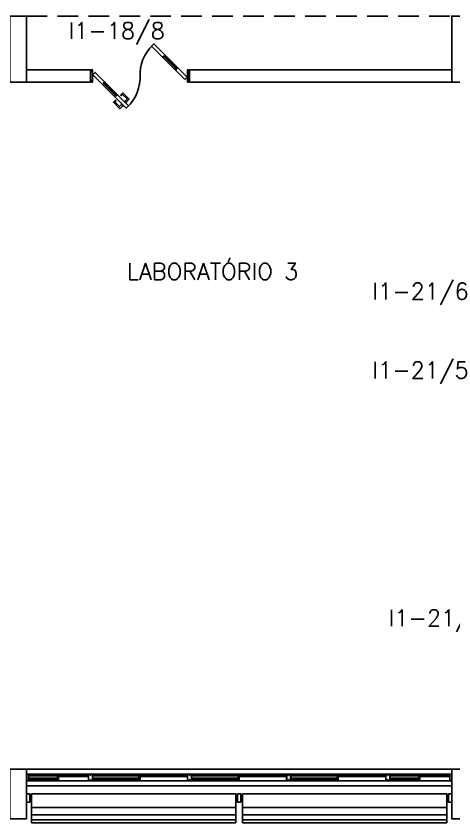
# Model space of a CAD drawing. Header units: millimetres. Extents: x 1887 to 2405, y 1100 to 1335.
# Drawn here: x 2034.28 to 2039.58, y 1254.95 to 1264.72 of the extents above; entities that cross this region are included whole.
import ezdxf

# ---------------------------------------------------------------- set-up
doc = ezdxf.new("R2010")
doc.units = ezdxf.units.MM
doc.linetypes.add('HIDDEN', pattern=[0.375, 0.25, -0.125])
for name, color, linetype in [('AR-ALV', 2, 'Continuous'), ('AR-BRISES', 1, 'Continuous'), ('AR-ESQ', 1, 'Continuous'), ('AR-ESTC', 3, 'Continuous'), ('AR-PEITORIL', 1, 'Continuous'), ('AR-PORTA', 1, 'Continuous'), ('AR-PROJ', 1, 'HIDDEN'), ('BR-LINHAS', 1, 'Continuous'), ('BR-MONTANTE', 242, 'Continuous'), ('BR-PAINEL', 1, 'Continuous'), ('BR-SUPORTE', 1, 'Continuous'), ('DT-ESQ-BAGUETE-C', 2, 'Continuous'), ('DT-ESQ-BAGUETE-V', 1, 'Continuous'), ('DT-ESQ-CHAPA DOBRADA-V', 1, 'Continuous'), ('DT-ESQ-PERFIL CADEIRA-C', 2, 'Continuous'), ('DT-ESQ-PERFIL CADEIRA-V', 1, 'Continuous'), ('DT-ESQ-PERFIL U SIMPLES-C', 2, 'Continuous'), ('DT-ESQ-PERFIL U-C', 2, 'Continuous'), ('DT-ESQ-PERFIL U-V', 1, 'Continuous'), ('DT-ESQ-VIDRO-C', 2, 'Continuous'), ('ENDEREÇO', 2, 'Continuous'), ('maçaneta', 1, 'Continuous'), ('mov', 1, 'Continuous'), ('PM-PERFIL U-C', 2, 'Continuous'), ('PM-VIDRO', 1, 'Continuous'), ('pm1', 2, 'Continuous'), ('pm2', 2, 'Continuous'), ('TEXTO', 2, 'Continuous')]:
    doc.layers.add(name, color=color, linetype=linetype)
doc.styles.add('UNB-100', font='simplex.shx', dxfattribs={"height": 0.2})
doc.styles.add('UNB1-100', font='simplex.shx', dxfattribs={"height": 0.2})

# ---------------------------------------------------------------- blocks, each defined once
blk = doc.blocks.new('EF40-P')
at = {"layer": 'DT-ESQ-BAGUETE-C', "color": 2, "ltscale": 0.1}
for points in [[(0.4225, -0.08), (0.409, -0.08), (0.409, -0.0785), (0.422, -0.0785, 0.414214), (0.4225, -0.078), (0.4225, -0.067, 0.414214), (0.422, -0.0665), (0.409, -0.0665), (0.409, -0.065), (0.4225, -0.065, -0.414214), (0.424, -0.0665), (0.424, -0.0785, -0.414214)], [(0.7015, -0.08), (0.715, -0.08), (0.715, -0.0785), (0.702, -0.0785, -0.414214), (0.7015, -0.078), (0.7015, -0.067, -0.414214), (0.702, -0.0665), (0.715, -0.0665), (0.715, -0.065), (0.7015, -0.065, 0.414214), (0.7, -0.0665), (0.7, -0.0785, 0.414214)], [(1.41, -0.08), (1.3965, -0.08), (1.3965, -0.0785), (1.4095, -0.0785, 0.414214), (1.41, -0.078), (1.41, -0.067, 0.414214), (1.4095, -0.0665), (1.3965, -0.0665), (1.3965, -0.065), (1.41, -0.065, -0.414214), (1.4115, -0.0665), (1.4115, -0.0785, -0.414214)], [(1.9015, -0.08), (1.915, -0.08), (1.915, -0.0785), (1.902, -0.0785, -0.414214), (1.9015, -0.078), (1.9015, -0.067, -0.414214), (1.902, -0.0665), (1.915, -0.0665), (1.915, -0.065), (1.9015, -0.065, 0.414214), (1.9, -0.0665), (1.9, -0.0785, 0.414214)], [(2.61, -0.08), (2.5965, -0.08), (2.5965, -0.0785), (2.6095, -0.0785, 0.414214), (2.61, -0.078), (2.61, -0.067, 0.414214), (2.6095, -0.0665), (2.5965, -0.0665), (2.5965, -0.065), (2.61, -0.065, -0.414214), (2.6115, -0.0665), (2.6115, -0.0785, -0.414214)], [(3.1015, -0.08), (3.115, -0.08), (3.115, -0.0785), (3.102, -0.0785, -0.414214), (3.1015, -0.078), (3.1015, -0.067, -0.414214), (3.102, -0.0665), (3.115, -0.0665), (3.115, -0.065), (3.1015, -0.065, 0.414214), (3.1, -0.0665), (3.1, -0.0785, 0.414214)], [(3.81, -0.08), (3.7965, -0.08), (3.7965, -0.0785), (3.8095, -0.0785, 0.414214), (3.81, -0.078), (3.81, -0.067, 0.414214), (3.8095, -0.0665), (3.7965, -0.0665), (3.7965, -0.065), (3.81, -0.065, -0.414214), (3.8115, -0.0665), (3.8115, -0.0785, -0.414214)], [(4.3015, -0.08), (4.315, -0.08), (4.315, -0.0785), (4.302, -0.0785, -0.414214), (4.3015, -0.078), (4.3015, -0.067, -0.414214), (4.302, -0.0665), (4.315, -0.0665), (4.315, -0.065), (4.3015, -0.065, 0.414214), (4.3, -0.0665), (4.3, -0.0785, 0.414214)], [(4.7975, -0.08), (4.784, -0.08), (4.784, -0.0785), (4.797, -0.0785, 0.414214), (4.7975, -0.078), (4.7975, -0.067, 0.414214), (4.797, -0.0665), (4.784, -0.0665), (4.784, -0.065), (4.7975, -0.065, -0.414214), (4.799, -0.0665), (4.799, -0.0785, -0.414214)], [(5.0765, -0.08), (5.09, -0.08), (5.09, -0.0785), (5.077, -0.0785, -0.414214), (5.0765, -0.078), (5.0765, -0.067, -0.414214), (5.077, -0.0665), (5.09, -0.0665), (5.09, -0.065), (5.0765, -0.065, 0.414214), (5.075, -0.0665), (5.075, -0.0785, 0.414214)], [(0.0735, -0.125), (0.06, -0.125), (0.06, -0.1235), (0.073, -0.1235, 0.414214), (0.0735, -0.123), (0.0735, -0.112, 0.414214), (0.073, -0.1115), (0.06, -0.1115), (0.06, -0.11), (0.0735, -0.11, -0.414214), (0.075, -0.1115), (0.075, -0.1235, -0.414214)], [(0.339, -0.125), (0.3525, -0.125), (0.3525, -0.1235), (0.3395, -0.1235, -0.414214), (0.339, -0.123), (0.339, -0.112, -0.414214), (0.3395, -0.1115), (0.3525, -0.1115), (0.3525, -0.11), (0.339, -0.11, 0.414214), (0.3375, -0.1115), (0.3375, -0.1235, 0.414214)], [(0.8485, -0.125), (0.835, -0.125), (0.835, -0.1235), (0.848, -0.1235, 0.414214), (0.8485, -0.123), (0.8485, -0.112, 0.414214), (0.848, -0.1115), (0.835, -0.1115), (0.835, -0.11), (0.8485, -0.11, -0.414214), (0.85, -0.1115), (0.85, -0.1235, -0.414214)], [(1.3265, -0.125), (1.34, -0.125), (1.34, -0.1235), (1.327, -0.1235, -0.414214), (1.3265, -0.123), (1.3265, -0.112, -0.414214), (1.327, -0.1115), (1.34, -0.1115), (1.34, -0.11), (1.3265, -0.11, 0.414214), (1.325, -0.1115), (1.325, -0.1235, 0.414214)], [(2.0485, -0.125), (2.035, -0.125), (2.035, -0.1235), (2.048, -0.1235, 0.414214), (2.0485, -0.123), (2.0485, -0.112, 0.414214), (2.048, -0.1115), (2.035, -0.1115), (2.035, -0.11), (2.0485, -0.11, -0.414214), (2.05, -0.1115), (2.05, -0.1235, -0.414214)], [(2.5265, -0.125), (2.54, -0.125), (2.54, -0.1235), (2.527, -0.1235, -0.414214), (2.5265, -0.123), (2.5265, -0.112, -0.414214), (2.527, -0.1115), (2.54, -0.1115), (2.54, -0.11), (2.5265, -0.11, 0.414214), (2.525, -0.1115), (2.525, -0.1235, 0.414214)], [(3.2485, -0.125), (3.235, -0.125), (3.235, -0.1235), (3.248, -0.1235, 0.414214), (3.2485, -0.123), (3.2485, -0.112, 0.414214), (3.248, -0.1115), (3.235, -0.1115), (3.235, -0.11), (3.2485, -0.11, -0.414214), (3.25, -0.1115), (3.25, -0.1235, -0.414214)], [(3.7265, -0.125), (3.74, -0.125), (3.74, -0.1235), (3.727, -0.1235, -0.414214), (3.7265, -0.123), (3.7265, -0.112, -0.414214), (3.727, -0.1115), (3.74, -0.1115), (3.74, -0.11), (3.7265, -0.11, 0.414214), (3.725, -0.1115), (3.725, -0.1235, 0.414214)], [(4.4485, -0.125), (4.435, -0.125), (4.435, -0.1235), (4.448, -0.1235, 0.414214), (4.4485, -0.123), (4.4485, -0.112, 0.414214), (4.448, -0.1115), (4.435, -0.1115), (4.435, -0.11), (4.4485, -0.11, -0.414214), (4.45, -0.1115), (4.45, -0.1235, -0.414214)], [(4.714, -0.125), (4.7275, -0.125), (4.7275, -0.1235), (4.7145, -0.1235, -0.414214), (4.714, -0.123), (4.714, -0.112, -0.414214), (4.7145, -0.1115), (4.7275, -0.1115), (4.7275, -0.11), (4.714, -0.11, 0.414214), (4.7125, -0.1115), (4.7125, -0.1235, 0.414214)]]:
    blk.add_lwpolyline(points, format="xyb", close=True, dxfattribs=at)
at = {"layer": 'DT-ESQ-BAGUETE-V', "ltscale": 0.1}
for p, q in [((0.4225, -0.065), (0.7015, -0.065)), ((1.41, -0.065), (1.9015, -0.065)), ((2.61, -0.065), (3.1015, -0.065)), ((3.81, -0.065), (4.3015, -0.065)), ((4.7975, -0.065), (5.0765, -0.065))]:
    blk.add_line(p, q, dxfattribs=at)
at = {"layer": 'DT-ESQ-BAGUETE-V', "color": 1, "ltscale": 0.1}
for p, q in [((0.0735, -0.11), (0.339, -0.11)), ((0.8485, -0.11), (1.3265, -0.11)), ((2.0485, -0.11), (2.5265, -0.11)), ((3.2485, -0.11), (3.7265, -0.11)), ((4.4485, -0.11), (4.714, -0.11))]:
    blk.add_line(p, q, dxfattribs=at)
at = {"layer": 'DT-ESQ-CHAPA DOBRADA-V', "ltscale": 0.1}
for p, q in [((0.025, -0.077), (0.374, -0.077)), ((0.025, -0.08), (0.374, -0.08)), ((0.8, -0.077), (1.3615, -0.077)), ((0.8, -0.08), (1.3615, -0.08)), ((4.4, -0.077), (4.749, -0.077)), ((4.4, -0.08), (4.749, -0.08))]:
    blk.add_line(p, q, dxfattribs=at)
at = {"layer": 'DT-ESQ-CHAPA DOBRADA-V', "color": 1, "ltscale": 0.1}
for p, q in [((2, -0.077), (2.5615, -0.077)), ((2, -0.08), (2.5615, -0.08)), ((3.2, -0.077), (3.7615, -0.077)), ((3.2, -0.08), (3.7615, -0.08))]:
    blk.add_line(p, q, dxfattribs=at)
at = {"layer": 'DT-ESQ-PERFIL CADEIRA-C', "color": 2, "ltscale": 0.1}
for p, q in [((0.376, -0.0885), (0.4225, -0.0885)), ((0.75, -0.0885), (0.7015, -0.0885)), ((1.3635, -0.0885), (1.41, -0.0885)), ((1.95, -0.0885), (1.9015, -0.0885)), ((2.5635, -0.0885), (2.61, -0.0885)), ((3.15, -0.0885), (3.1015, -0.0885)), ((3.7635, -0.0885), (3.81, -0.0885)), ((4.35, -0.0885), (4.3015, -0.0885)), ((4.751, -0.0885), (4.7975, -0.0885)), ((5.125, -0.0885), (5.0765, -0.0885)), ((0.025, -0.1335), (0.0735, -0.1335)), ((0.3855, -0.1335), (0.339, -0.1335)), ((0.8, -0.1335), (0.8485, -0.1335)), ((1.373, -0.1335), (1.3265, -0.1335)), ((2, -0.1335), (2.0485, -0.1335)), ((2.573, -0.1335), (2.5265, -0.1335)), ((3.2, -0.1335), (3.2485, -0.1335)), ((3.773, -0.1335), (3.7265, -0.1335)), ((4.7605, -0.1335), (4.714, -0.1335))]:
    blk.add_line(p, q, dxfattribs=at)
at = {"layer": 'DT-ESQ-PERFIL CADEIRA-C', "ltscale": 0.1}
blk.add_line((4.4, -0.1335), (4.4485, -0.1335), dxfattribs=at)
at = {"layer": 'DT-ESQ-PERFIL CADEIRA-C', "color": 2, "ltscale": 0.1}
for points in [[(0.4225, -0.087, -1), (0.4225, -0.09), (0.376, -0.09, -0.414214), (0.374, -0.088), (0.374, -0.067, -0.414214), (0.376, -0.065), (0.4075, -0.065, -0.414214), (0.409, -0.0665), (0.409, -0.087)], [(0.409, -0.0885, -0.198913), (0.4079, -0.0881, -0.198913), (0.4075, -0.087), (0.4075, -0.067, 0.414214), (0.407, -0.0665), (0.376, -0.0665, 0.414214), (0.3755, -0.067), (0.3755, -0.088, 0.414214), (0.376, -0.0885)], [(0.7015, -0.09), (0.75, -0.09), (0.75, -0.0885), (0.715, -0.0885, 0.198912), (0.7161, -0.0881, 0.198913), (0.7165, -0.087), (0.7165, -0.067, -0.414214), (0.717, -0.0665), (0.75, -0.0665), (0.75, -0.065), (0.7165, -0.065, 0.414214), (0.715, -0.0665), (0.715, -0.0785), (0.715, -0.08), (0.715, -0.087), (0.7015, -0.087, 1)], [(1.41, -0.087, -1), (1.41, -0.09), (1.3635, -0.09, -0.414214), (1.3615, -0.088), (1.3615, -0.067, -0.414214), (1.3635, -0.065), (1.395, -0.065, -0.414214), (1.3965, -0.0665), (1.3965, -0.087)], [(1.3965, -0.0885, -0.198913), (1.3954, -0.0881, -0.198913), (1.395, -0.087), (1.395, -0.067, 0.414214), (1.3945, -0.0665), (1.3635, -0.0665, 0.414214), (1.363, -0.067), (1.363, -0.088, 0.414214), (1.3635, -0.0885)], [(1.9015, -0.09), (1.95, -0.09), (1.95, -0.0885), (1.915, -0.0885, 0.198912), (1.9161, -0.0881, 0.198913), (1.9165, -0.087), (1.9165, -0.067, -0.414214), (1.917, -0.0665), (1.95, -0.0665), (1.95, -0.065), (1.9165, -0.065, 0.414214), (1.915, -0.0665), (1.915, -0.0785), (1.915, -0.08), (1.915, -0.087), (1.9015, -0.087, 1)], [(2.61, -0.087, -1), (2.61, -0.09), (2.5635, -0.09, -0.414214), (2.5615, -0.088), (2.5615, -0.067, -0.414214), (2.5635, -0.065), (2.595, -0.065, -0.414214), (2.5965, -0.0665), (2.5965, -0.087)], [(2.5965, -0.0885, -0.198913), (2.5954, -0.0881, -0.198913), (2.595, -0.087), (2.595, -0.067, 0.414214), (2.5945, -0.0665), (2.5635, -0.0665, 0.414214), (2.563, -0.067), (2.563, -0.088, 0.414214), (2.5635, -0.0885)], [(3.1015, -0.09), (3.15, -0.09), (3.15, -0.0885), (3.115, -0.0885, 0.198912), (3.1161, -0.0881, 0.198913), (3.1165, -0.087), (3.1165, -0.067, -0.414214), (3.117, -0.0665), (3.15, -0.0665), (3.15, -0.065), (3.1165, -0.065, 0.414214), (3.115, -0.0665), (3.115, -0.0785), (3.115, -0.08), (3.115, -0.087), (3.1015, -0.087, 1)], [(3.81, -0.087, -1), (3.81, -0.09), (3.7635, -0.09, -0.414214), (3.7615, -0.088), (3.7615, -0.067, -0.414214), (3.7635, -0.065), (3.795, -0.065, -0.414214), (3.7965, -0.0665), (3.7965, -0.087)], [(3.7965, -0.0885, -0.198913), (3.7954, -0.0881, -0.198913), (3.795, -0.087), (3.795, -0.067, 0.414214), (3.7945, -0.0665), (3.7635, -0.0665, 0.414214), (3.763, -0.067), (3.763, -0.088, 0.414214), (3.7635, -0.0885)], [(4.3015, -0.09), (4.35, -0.09), (4.35, -0.0885), (4.315, -0.0885, 0.198912), (4.3161, -0.0881, 0.198913), (4.3165, -0.087), (4.3165, -0.067, -0.414214), (4.317, -0.0665), (4.35, -0.0665), (4.35, -0.065), (4.3165, -0.065, 0.414214), (4.315, -0.0665), (4.315, -0.0785), (4.315, -0.08), (4.315, -0.087), (4.3015, -0.087, 1)], [(4.7975, -0.087, -1), (4.7975, -0.09), (4.751, -0.09, -0.414214), (4.749, -0.088), (4.749, -0.067, -0.414214), (4.751, -0.065), (4.7825, -0.065, -0.414214), (4.784, -0.0665), (4.784, -0.087)], [(4.784, -0.0885, -0.198913), (4.7829, -0.0881, -0.198913), (4.7825, -0.087), (4.7825, -0.067, 0.414214), (4.782, -0.0665), (4.751, -0.0665, 0.414214), (4.7505, -0.067), (4.7505, -0.088, 0.414214), (4.751, -0.0885)], [(5.0765, -0.09), (5.125, -0.09), (5.125, -0.0885), (5.09, -0.0885, 0.198912), (5.0911, -0.0881, 0.198913), (5.0915, -0.087), (5.0915, -0.067, -0.414214), (5.092, -0.0665), (5.125, -0.0665), (5.125, -0.065), (5.0915, -0.065, 0.414214), (5.09, -0.0665), (5.09, -0.0785), (5.09, -0.08), (5.09, -0.087), (5.0765, -0.087, 1)], [(0.0735, -0.135), (0.025, -0.135), (0.025, -0.1335), (0.06, -0.1335, -0.198912), (0.0589, -0.1331, -0.198913), (0.0585, -0.132), (0.0585, -0.112, 0.414214), (0.058, -0.1115), (0.025, -0.1115), (0.025, -0.11), (0.0585, -0.11, -0.414214), (0.06, -0.1115), (0.06, -0.1235), (0.06, -0.125), (0.06, -0.132), (0.0735, -0.132, -1)], [(0.339, -0.132, 1), (0.339, -0.135), (0.3855, -0.135, 0.414214), (0.3875, -0.133), (0.3875, -0.112, 0.414214), (0.3855, -0.11), (0.354, -0.11, 0.414214), (0.3525, -0.1115), (0.3525, -0.132)], [(0.3525, -0.1335, 0.198913), (0.3536, -0.1331, 0.198913), (0.354, -0.132), (0.354, -0.112, -0.414214), (0.3545, -0.1115), (0.3855, -0.1115, -0.414214), (0.386, -0.112), (0.386, -0.133, -0.414214), (0.3855, -0.1335)], [(0.8485, -0.135), (0.8, -0.135), (0.8, -0.1335), (0.835, -0.1335, -0.198912), (0.8339, -0.1331, -0.198913), (0.8335, -0.132), (0.8335, -0.112, 0.414214), (0.833, -0.1115), (0.8, -0.1115), (0.8, -0.11), (0.8335, -0.11, -0.414214), (0.835, -0.1115), (0.835, -0.1235), (0.835, -0.125), (0.835, -0.132), (0.8485, -0.132, -1)], [(1.3265, -0.132, 1), (1.3265, -0.135), (1.373, -0.135, 0.414214), (1.375, -0.133), (1.375, -0.112, 0.414214), (1.373, -0.11), (1.3415, -0.11, 0.414214), (1.34, -0.1115), (1.34, -0.132)], [(1.34, -0.1335, 0.198913), (1.3411, -0.1331, 0.198913), (1.3415, -0.132), (1.3415, -0.112, -0.414214), (1.342, -0.1115), (1.373, -0.1115, -0.414214), (1.3735, -0.112), (1.3735, -0.133, -0.414214), (1.373, -0.1335)], [(2.0485, -0.135), (2, -0.135), (2, -0.1335), (2.035, -0.1335, -0.198912), (2.0339, -0.1331, -0.198913), (2.0335, -0.132), (2.0335, -0.112, 0.414214), (2.033, -0.1115), (2, -0.1115), (2, -0.11), (2.0335, -0.11, -0.414214), (2.035, -0.1115), (2.035, -0.1235), (2.035, -0.125), (2.035, -0.132), (2.0485, -0.132, -1)], [(2.5265, -0.132, 1), (2.5265, -0.135), (2.573, -0.135, 0.414214), (2.575, -0.133), (2.575, -0.112, 0.414214), (2.573, -0.11), (2.5415, -0.11, 0.414214), (2.54, -0.1115), (2.54, -0.132)], [(2.54, -0.1335, 0.198913), (2.5411, -0.1331, 0.198913), (2.5415, -0.132), (2.5415, -0.112, -0.414214), (2.542, -0.1115), (2.573, -0.1115, -0.414214), (2.5735, -0.112), (2.5735, -0.133, -0.414214), (2.573, -0.1335)], [(3.2485, -0.135), (3.2, -0.135), (3.2, -0.1335), (3.235, -0.1335, -0.198912), (3.2339, -0.1331, -0.198913), (3.2335, -0.132), (3.2335, -0.112, 0.414214), (3.233, -0.1115), (3.2, -0.1115), (3.2, -0.11), (3.2335, -0.11, -0.414214), (3.235, -0.1115), (3.235, -0.1235), (3.235, -0.125), (3.235, -0.132), (3.2485, -0.132, -1)], [(3.7265, -0.132, 1), (3.7265, -0.135), (3.773, -0.135, 0.414214), (3.775, -0.133), (3.775, -0.112, 0.414214), (3.773, -0.11), (3.7415, -0.11, 0.414214), (3.74, -0.1115), (3.74, -0.132)], [(3.74, -0.1335, 0.198913), (3.7411, -0.1331, 0.198913), (3.7415, -0.132), (3.7415, -0.112, -0.414214), (3.742, -0.1115), (3.773, -0.1115, -0.414214), (3.7735, -0.112), (3.7735, -0.133, -0.414214), (3.773, -0.1335)], [(4.4485, -0.135), (4.4, -0.135), (4.4, -0.1335), (4.435, -0.1335, -0.198912), (4.4339, -0.1331, -0.198913), (4.4335, -0.132), (4.4335, -0.112, 0.414214), (4.433, -0.1115), (4.4, -0.1115), (4.4, -0.11), (4.4335, -0.11, -0.414214), (4.435, -0.1115), (4.435, -0.1235), (4.435, -0.125), (4.435, -0.132), (4.4485, -0.132, -1)], [(4.714, -0.132, 1), (4.714, -0.135), (4.7605, -0.135, 0.414214), (4.7625, -0.133), (4.7625, -0.112, 0.414214), (4.7605, -0.11), (4.729, -0.11, 0.414214), (4.7275, -0.1115), (4.7275, -0.132)], [(4.7275, -0.1335, 0.198913), (4.7286, -0.1331, 0.198913), (4.729, -0.132), (4.729, -0.112, -0.414214), (4.7295, -0.1115), (4.7605, -0.1115, -0.414214), (4.761, -0.112), (4.761, -0.133, -0.414214), (4.7605, -0.1335)]]:
    blk.add_lwpolyline(points, format="xyb", close=True, dxfattribs=at)
at = {"layer": 'DT-ESQ-PERFIL CADEIRA-V', "ltscale": 0.1}
for p, q in [((0.4075, -0.09), (0.7015, -0.09)), ((1.395, -0.09), (1.9015, -0.09))]:
    blk.add_line(p, q, dxfattribs=at)
at = {"layer": 'DT-ESQ-PERFIL CADEIRA-V', "color": 1, "ltscale": 0.1}
for p, q in [((2.595, -0.09), (3.1015, -0.09)), ((3.795, -0.09), (4.3015, -0.09)), ((4.7825, -0.09), (5.0765, -0.09)), ((0.0735, -0.135), (0.339, -0.135)), ((0.8485, -0.135), (1.3265, -0.135)), ((2.0485, -0.135), (2.5265, -0.135)), ((4.4485, -0.135), (4.714, -0.135))]:
    blk.add_line(p, q, dxfattribs=at)
at = {"layer": 'DT-ESQ-PERFIL CADEIRA-V', "color": 2, "ltscale": 0.1}
blk.add_line((3.2485, -0.135), (3.7265, -0.135), dxfattribs=at)
at = {"layer": 'DT-ESQ-PERFIL U SIMPLES-C', "color": 2, "ltscale": 0.1}
for points in [[(0.376, -0.102), (0.384, -0.102), (0.384, -0.1005), (0.376, -0.1005, -0.414214), (0.3755, -0.1), (0.3755, -0.092, -0.414214), (0.376, -0.0915), (0.384, -0.0915), (0.384, -0.09), (0.376, -0.09, 0.414214), (0.374, -0.092), (0.374, -0.1, 0.414214)], [(1.3635, -0.102), (1.3715, -0.102), (1.3715, -0.1005), (1.3635, -0.1005, -0.414214), (1.363, -0.1), (1.363, -0.092, -0.414214), (1.3635, -0.0915), (1.3715, -0.0915), (1.3715, -0.09), (1.3635, -0.09, 0.414214), (1.3615, -0.092), (1.3615, -0.1, 0.414214)], [(2.5635, -0.102), (2.5715, -0.102), (2.5715, -0.1005), (2.5635, -0.1005, -0.414214), (2.563, -0.1), (2.563, -0.092, -0.414214), (2.5635, -0.0915), (2.5715, -0.0915), (2.5715, -0.09), (2.5635, -0.09, 0.414214), (2.5615, -0.092), (2.5615, -0.1, 0.414214)], [(3.7635, -0.102), (3.7715, -0.102), (3.7715, -0.1005), (3.7635, -0.1005, -0.414214), (3.763, -0.1), (3.763, -0.092, -0.414214), (3.7635, -0.0915), (3.7715, -0.0915), (3.7715, -0.09), (3.7635, -0.09, 0.414214), (3.7615, -0.092), (3.7615, -0.1, 0.414214)], [(4.751, -0.102), (4.759, -0.102), (4.759, -0.1005), (4.751, -0.1005, -0.414214), (4.7505, -0.1), (4.7505, -0.092, -0.414214), (4.751, -0.0915), (4.759, -0.0915), (4.759, -0.09), (4.751, -0.09, 0.414214), (4.749, -0.092), (4.749, -0.1, 0.414214)], [(0.3855, -0.098), (0.3775, -0.098), (0.3775, -0.0995), (0.3855, -0.0995, -0.414214), (0.386, -0.1), (0.386, -0.108, -0.414214), (0.3855, -0.1085), (0.3775, -0.1085), (0.3775, -0.11), (0.3855, -0.11, 0.414214), (0.3875, -0.108), (0.3875, -0.1, 0.414214)], [(1.373, -0.098), (1.365, -0.098), (1.365, -0.0995), (1.373, -0.0995, -0.414214), (1.3735, -0.1), (1.3735, -0.108, -0.414214), (1.373, -0.1085), (1.365, -0.1085), (1.365, -0.11), (1.373, -0.11, 0.414214), (1.375, -0.108), (1.375, -0.1, 0.414214)], [(2.573, -0.098), (2.565, -0.098), (2.565, -0.0995), (2.573, -0.0995, -0.414214), (2.5735, -0.1), (2.5735, -0.108, -0.414214), (2.573, -0.1085), (2.565, -0.1085), (2.565, -0.11), (2.573, -0.11, 0.414214), (2.575, -0.108), (2.575, -0.1, 0.414214)], [(3.773, -0.098), (3.765, -0.098), (3.765, -0.0995), (3.773, -0.0995, -0.414214), (3.7735, -0.1), (3.7735, -0.108, -0.414214), (3.773, -0.1085), (3.765, -0.1085), (3.765, -0.11), (3.773, -0.11, 0.414214), (3.775, -0.108), (3.775, -0.1, 0.414214)], [(4.7605, -0.098), (4.7525, -0.098), (4.7525, -0.0995), (4.7605, -0.0995, -0.414214), (4.761, -0.1), (4.761, -0.108, -0.414214), (4.7605, -0.1085), (4.7525, -0.1085), (4.7525, -0.11), (4.7605, -0.11, 0.414214), (4.7625, -0.108), (4.7625, -0.1, 0.414214)]]:
    blk.add_lwpolyline(points, format="xyb", close=True, dxfattribs=at)
at = {"layer": 'DT-ESQ-PERFIL U-C', "color": 2, "ltscale": 0.1}
for points in [[(0, -0.0615, -0.414214), (0.0015, -0.06), (0.0235, -0.06, -0.414214), (0.025, -0.0615), (0.025, -0.1385, -0.414214), (0.0235, -0.14), (0.0015, -0.14, -0.414214), (0, -0.1385), (0, -0.125), (0.0015, -0.125), (0.0015, -0.138, 0.414214), (0.002, -0.1385), (0.023, -0.1385, 0.414214), (0.0235, -0.138), (0.0235, -0.062, 0.414214), (0.023, -0.0615), (0.002, -0.0615, 0.414214), (0.0015, -0.062), (0.0015, -0.075), (0, -0.075)], [(0.775, -0.0615, 0.414214), (0.7735, -0.06), (0.7515, -0.06, 0.414214), (0.75, -0.0615), (0.75, -0.1385, 0.414214), (0.7515, -0.14), (0.7735, -0.14, 0.414214), (0.775, -0.1385), (0.775, -0.125), (0.7735, -0.125), (0.7735, -0.138, -0.414214), (0.773, -0.1385), (0.752, -0.1385, -0.414214), (0.7515, -0.138), (0.7515, -0.062, -0.414214), (0.752, -0.0615), (0.773, -0.0615, -0.414214), (0.7735, -0.062), (0.7735, -0.075), (0.775, -0.075)], [(0.775, -0.0615, -0.414214), (0.7765, -0.06), (0.7985, -0.06, -0.414214), (0.8, -0.0615), (0.8, -0.1385, -0.414214), (0.7985, -0.14), (0.7765, -0.14, -0.414214), (0.775, -0.1385), (0.775, -0.125), (0.7765, -0.125), (0.7765, -0.138, 0.414214), (0.777, -0.1385), (0.798, -0.1385, 0.414214), (0.7985, -0.138), (0.7985, -0.062, 0.414214), (0.798, -0.0615), (0.777, -0.0615, 0.414214), (0.7765, -0.062), (0.7765, -0.075), (0.775, -0.075)], [(1.975, -0.0615, 0.414214), (1.9735, -0.06), (1.9515, -0.06, 0.414214), (1.95, -0.0615), (1.95, -0.1385, 0.414214), (1.9515, -0.14), (1.9735, -0.14, 0.414214), (1.975, -0.1385), (1.975, -0.125), (1.9735, -0.125), (1.9735, -0.138, -0.414214), (1.973, -0.1385), (1.952, -0.1385, -0.414214), (1.9515, -0.138), (1.9515, -0.062, -0.414214), (1.952, -0.0615), (1.973, -0.0615, -0.414214), (1.9735, -0.062), (1.9735, -0.075), (1.975, -0.075)], [(1.975, -0.0615, -0.414214), (1.9765, -0.06), (1.9985, -0.06, -0.414214), (2, -0.0615), (2, -0.1385, -0.414214), (1.9985, -0.14), (1.9765, -0.14, -0.414214), (1.975, -0.1385), (1.975, -0.125), (1.9765, -0.125), (1.9765, -0.138, 0.414214), (1.977, -0.1385), (1.998, -0.1385, 0.414214), (1.9985, -0.138), (1.9985, -0.062, 0.414214), (1.998, -0.0615), (1.977, -0.0615, 0.414214), (1.9765, -0.062), (1.9765, -0.075), (1.975, -0.075)], [(3.175, -0.0615, 0.414214), (3.1735, -0.06), (3.1515, -0.06, 0.414214), (3.15, -0.0615), (3.15, -0.1385, 0.414214), (3.1515, -0.14), (3.1735, -0.14, 0.414214), (3.175, -0.1385), (3.175, -0.125), (3.1735, -0.125), (3.1735, -0.138, -0.414214), (3.173, -0.1385), (3.152, -0.1385, -0.414214), (3.1515, -0.138), (3.1515, -0.062, -0.414214), (3.152, -0.0615), (3.173, -0.0615, -0.414214), (3.1735, -0.062), (3.1735, -0.075), (3.175, -0.075)], [(3.175, -0.0615, -0.414214), (3.1765, -0.06), (3.1985, -0.06, -0.414214), (3.2, -0.0615), (3.2, -0.1385, -0.414214), (3.1985, -0.14), (3.1765, -0.14, -0.414214), (3.175, -0.1385), (3.175, -0.125), (3.1765, -0.125), (3.1765, -0.138, 0.414214), (3.177, -0.1385), (3.198, -0.1385, 0.414214), (3.1985, -0.138), (3.1985, -0.062, 0.414214), (3.198, -0.0615), (3.177, -0.0615, 0.414214), (3.1765, -0.062), (3.1765, -0.075), (3.175, -0.075)], [(4.375, -0.0615, 0.414214), (4.3735, -0.06), (4.3515, -0.06, 0.414214), (4.35, -0.0615), (4.35, -0.1385, 0.414214), (4.3515, -0.14), (4.3735, -0.14, 0.414214), (4.375, -0.1385), (4.375, -0.125), (4.3735, -0.125), (4.3735, -0.138, -0.414214), (4.373, -0.1385), (4.352, -0.1385, -0.414214), (4.3515, -0.138), (4.3515, -0.062, -0.414214), (4.352, -0.0615), (4.373, -0.0615, -0.414214), (4.3735, -0.062), (4.3735, -0.075), (4.375, -0.075)], [(4.375, -0.0615, -0.414214), (4.3765, -0.06), (4.3985, -0.06, -0.414214), (4.4, -0.0615), (4.4, -0.1385, -0.414214), (4.3985, -0.14), (4.3765, -0.14, -0.414214), (4.375, -0.1385), (4.375, -0.125), (4.3765, -0.125), (4.3765, -0.138, 0.414214), (4.377, -0.1385), (4.398, -0.1385, 0.414214), (4.3985, -0.138), (4.3985, -0.062, 0.414214), (4.398, -0.0615), (4.377, -0.0615, 0.414214), (4.3765, -0.062), (4.3765, -0.075), (4.375, -0.075)], [(5.15, -0.0615, 0.414214), (5.1485, -0.06), (5.1265, -0.06, 0.414214), (5.125, -0.0615), (5.125, -0.1385, 0.414214), (5.1265, -0.14), (5.1485, -0.14, 0.414214), (5.15, -0.1385), (5.15, -0.125), (5.1485, -0.125), (5.1485, -0.138, -0.414214), (5.148, -0.1385), (5.127, -0.1385, -0.414214), (5.1265, -0.138), (5.1265, -0.062, -0.414214), (5.127, -0.0615), (5.148, -0.0615, -0.414214), (5.1485, -0.062), (5.1485, -0.075), (5.15, -0.075)]]:
    blk.add_lwpolyline(points, format="xyb", close=True, dxfattribs=at)
at = {"layer": 'DT-ESQ-PERFIL U-V', "color": 1, "ltscale": 0.1}
for p, q in [((0.0235, -0.06), (0.7515, -0.06)), ((0.7985, -0.06), (1.9515, -0.06)), ((1.9985, -0.06), (3.1515, -0.06)), ((4.3985, -0.06), (5.1265, -0.06)), ((0.0235, -0.14), (0.7515, -0.14)), ((0.7985, -0.14), (1.9515, -0.14)), ((1.9985, -0.14), (3.1515, -0.14)), ((4.3985, -0.14), (5.1265, -0.14))]:
    blk.add_line(p, q, dxfattribs=at)
at = {"layer": 'DT-ESQ-PERFIL U-V', "ltscale": 0.1}
for p, q in [((3.1985, -0.06), (4.3515, -0.06)), ((3.1985, -0.14), (4.3515, -0.14))]:
    blk.add_line(p, q, dxfattribs=at)
at = {"layer": 'DT-ESQ-VIDRO-C', "ltscale": 0.1}
for points in [[(0.7125, -0.085), (0.7125, -0.082), (0.4115, -0.082), (0.4115, -0.085)], [(1.9125, -0.085), (1.9125, -0.082), (1.399, -0.082), (1.399, -0.085)], [(3.1125, -0.085), (3.1125, -0.082), (2.599, -0.082), (2.599, -0.085)], [(4.3125, -0.085), (4.3125, -0.082), (3.799, -0.082), (3.799, -0.085)], [(5.0875, -0.085), (5.0875, -0.082), (4.7865, -0.082), (4.7865, -0.085)], [(0.063, -0.13), (0.063, -0.127), (0.3495, -0.127), (0.3495, -0.13)], [(0.838, -0.13), (0.838, -0.127), (1.337, -0.127), (1.337, -0.13)], [(2.038, -0.13), (2.038, -0.127), (2.537, -0.127), (2.537, -0.13)], [(3.238, -0.13), (3.238, -0.127), (3.737, -0.127), (3.737, -0.13)], [(4.438, -0.13), (4.438, -0.127), (4.7245, -0.127), (4.7245, -0.13)]]:
    blk.add_lwpolyline(points, close=True, dxfattribs=at)
blk = doc.blocks.new('BR-MODULO1')
at = {"layer": 'BR-LINHAS'}
for p, q in [((0.06, -0.2648), (2.535, -0.2648)), ((2.615, -0.2648), (5.09, -0.2648)), ((0.06, -0.3524), (2.535, -0.3524)), ((2.615, -0.3524), (5.09, -0.3524)), ((0.06, -0.4147), (2.535, -0.4147)), ((2.615, -0.4147), (5.09, -0.4147))]:
    blk.add_line(p, q, dxfattribs=at)
at = {"layer": 'BR-MONTANTE'}
for p, q in [((0, -0.1), (0, -0.2)), ((0, -0.1), (0.04, -0.1)), ((0.04, -0.1), (0.04, -0.2)), ((2.5547, -0.1), (2.5947, -0.1)), ((2.5547, -0.1), (2.5547, -0.2)), ((2.5947, -0.1), (2.5947, -0.2)), ((5.11, -0.1), (5.11, -0.2)), ((5.11, -0.1), (5.15, -0.1)), ((5.15, -0.1), (5.15, -0.2)), ((0, -0.2), (0.04, -0.2)), ((2.5547, -0.2), (2.5947, -0.2)), ((5.11, -0.2), (5.15, -0.2))]:
    blk.add_line(p, q, dxfattribs=at)
at = {"layer": 'BR-PAINEL'}
for p, q in [((0.06, -0.1), (2.535, -0.1)), ((0.06, -0.1), (0.06, -0.45)), ((2.535, -0.1), (2.535, -0.45)), ((2.615, -0.1), (2.615, -0.45)), ((2.615, -0.1), (5.09, -0.1)), ((5.09, -0.1), (5.09, -0.45)), ((0.06, -0.45), (2.535, -0.45)), ((2.615, -0.45), (5.09, -0.45))]:
    blk.add_line(p, q, dxfattribs=at)
at = {"layer": 'BR-SUPORTE'}
for p, q in [((0.04, -0.14), (0.06, -0.14)), ((0.04, -0.16), (0.06, -0.16)), ((0.05, -0.14), (0.05, -0.16)), ((2.5347, -0.14), (2.5547, -0.14)), ((2.5347, -0.16), (2.5547, -0.16)), ((2.5447, -0.14), (2.5447, -0.16)), ((2.6147, -0.14), (2.5947, -0.14)), ((2.6147, -0.16), (2.5947, -0.16)), ((2.6047, -0.14), (2.6047, -0.16)), ((5.09, -0.14), (5.11, -0.14)), ((5.09, -0.16), (5.11, -0.16)), ((5.1, -0.14), (5.1, -0.16))]:
    blk.add_line(p, q, dxfattribs=at)
blk = doc.blocks.new('PM7B')
at = {"layer": 'maçaneta'}
for points in [[(0.7317, -0.2081), (0.7706, -0.247), (0.7848, -0.2329), (0.7576, -0.2056, -0.414214), (0.7576, -0.2035), (0.8131, -0.148), (0.8272, -0.1622), (0.8343, -0.1551), (0.8095, -0.1303)], [(0.806, -0.2824), (0.8449, -0.3213), (0.9227, -0.2435), (0.8979, -0.2187), (0.8908, -0.2258), (0.905, -0.2399), (0.8495, -0.2954, -0.414214), (0.8474, -0.2954), (0.8201, -0.2682)], [(0.8449, -0.3213), (0.806, -0.2824), (0.8201, -0.2682), (0.8474, -0.2954, 0.414214), (0.8495, -0.2954), (0.905, -0.2399), (0.8908, -0.2258), (0.8979, -0.2187), (0.9227, -0.2435)]]:
    blk.add_lwpolyline(points, format="xyb", close=True, dxfattribs=at)
for points in [[(0.7918, -0.2258), (0.7636, -0.2541), (0.7671, -0.2576), (0.7954, -0.2293)], [(0.7918, -0.2258), (0.7636, -0.2541), (0.7671, -0.2576), (0.7954, -0.2293)], [(0.8272, -0.2612), (0.7989, -0.2894), (0.7954, -0.2859), (0.8237, -0.2576)], [(0.8272, -0.2612), (0.7989, -0.2894), (0.7954, -0.2859), (0.8237, -0.2576)]]:
    blk.add_lwpolyline(points, close=True, dxfattribs=at)
at = {"layer": 'mov'}
for centre, start, end in [((0.0994, 0.0888), 356.80287, 46.39924), ((1.1006, 0.0612), 176.80287, 226.39924)]:
    blk.add_arc(centre, 0.5014, start, end, dxfattribs=at)
at = {"layer": 'PM-PERFIL U-C'}
for p, q in [((0, 0.12), (0, 0.1385)), ((0.002, 0.12), (0, 0.12)), ((0.0015, 0.14), (0.01, 0.14)), ((0.0105, 0.138), (0.002, 0.138)), ((0.002, 0.138), (0.002, 0.12)), ((0.01, 0.14), (0.01, 0.1485)), ((0.0115, 0.15), (0.0235, 0.15)), ((0.023, 0.148), (0.012, 0.148)), ((0.012, 0.148), (0.012, 0.1395)), ((0.023, 0.148), (0.023, 0.002)), ((0.025, 0.1485), (0.025, 0.0015)), ((1.175, 0.1485), (1.175, 0.0015)), ((1.1885, 0.15), (1.1765, 0.15)), ((1.177, 0.148), (1.188, 0.148)), ((1.177, 0.148), (1.177, 0.002)), ((1.188, 0.148), (1.188, 0.1395)), ((1.1895, 0.138), (1.198, 0.138)), ((1.19, 0.14), (1.19, 0.1485)), ((1.1985, 0.14), (1.19, 0.14)), ((1.198, 0.138), (1.198, 0.12)), ((1.198, 0.12), (1.2, 0.12)), ((1.2, 0.12), (1.2, 0.1385)), ((0, 0.0115), (0, 0.03)), ((0, 0.03), (0.002, 0.03)), ((0.01, 0.01), (0.0015, 0.01)), ((0.002, 0.03), (0.002, 0.012)), ((0.002, 0.012), (0.0105, 0.012)), ((0.01, 0.0015), (0.01, 0.01)), ((0.0235, 0), (0.0115, 0)), ((0.012, 0.0105), (0.012, 0.002)), ((0.012, 0.002), (0.023, 0.002)), ((1.1765, 0), (1.1885, 0)), ((1.188, 0.002), (1.177, 0.002)), ((1.188, 0.0105), (1.188, 0.002)), ((1.198, 0.012), (1.1895, 0.012)), ((1.19, 0.01), (1.1985, 0.01)), ((1.19, 0.0015), (1.19, 0.01)), ((1.198, 0.03), (1.198, 0.012)), ((1.2, 0.03), (1.198, 0.03)), ((1.2, 0.0115), (1.2, 0.03))]:
    blk.add_line(p, q, dxfattribs=at)
for centre, start, end in [((0.0015, 0.1385), 90, 180), ((0.0115, 0.1485), 90, 180), ((0.0105, 0.1395), 270, 0), ((0.0235, 0.1485), 0, 90), ((1.1765, 0.1485), 90, 180), ((1.1895, 0.1395), 180, 270), ((1.1885, 0.1485), 0, 90), ((1.1985, 0.1385), 0, 90), ((0.0015, 0.0115), 180, 270), ((0.0115, 0.0015), 180, 270), ((0.0105, 0.0105), 0, 90), ((0.0235, 0.0015), 269.93864, 0), ((1.1765, 0.0015), 180, 270.06136), ((1.1895, 0.0105), 90, 180), ((1.1885, 0.0015), 270, 0), ((1.1985, 0.0115), 270, 0)]:
    blk.add_arc(centre, 0.0015, start, end, dxfattribs=at)
at = {"layer": 'PM-VIDRO'}
for p, q in [((0.1607, 0.1707), (0.3021, 0.3122)), ((0.3092, 0.3051), (0.1677, 0.1637)), ((0.8908, -0.1551), (1.0323, -0.0137)), ((1.0393, -0.0207), (0.8979, -0.1622))]:
    blk.add_line(p, q, dxfattribs=at)
at = {"layer": 'pm1'}
for p, q in [((0.3021, 0.3122), (0.2915, 0.3228)), ((0.3021, 0.3122), (0.3092, 0.3192)), ((0.3268, 0.3016), (0.3092, 0.3192)), ((0.3162, 0.3122), (0.3092, 0.3051)), ((0.3198, 0.2945), (0.3092, 0.3051)), ((0.3268, 0.3016), (0.3198, 0.2945)), ((0.0296, 0.0609), (0.1501, 0.1813)), ((0.1783, 0.1531), (0.0579, 0.0326)), ((0.1501, 0.1813), (0.1607, 0.1707)), ((0.1536, 0.1637), (0.1607, 0.1707)), ((0.1713, 0.146), (0.1536, 0.1637)), ((0.1677, 0.1637), (0.1607, 0.1566)), ((0.1677, 0.1637), (0.1783, 0.1531)), ((0.1783, 0.1531), (0.1713, 0.146)), ((0.0579, 0.0326), (0.0296, 0.0609)), ((1.0217, -0.0031), (1.0287, 0.004)), ((1.0287, 0.004), (1.0464, -0.0137)), ((1.0323, -0.0137), (1.0393, -0.0066)), ((1.0464, -0.0137), (1.0393, -0.0207)), ((0.8732, -0.1516), (0.8802, -0.1445)), ((0.8732, -0.1516), (0.8908, -0.1692)), ((0.8802, -0.1445), (0.8908, -0.1551)), ((0.8838, -0.1622), (0.8908, -0.1551)), ((0.8979, -0.1622), (0.8908, -0.1692)), ((0.8979, -0.1622), (0.9085, -0.1728))]:
    blk.add_line(p, q, dxfattribs=at)
for points in [[(0.2915, 0.3228), (0.4329, 0.4642), (0.4612, 0.4359), (0.3198, 0.2945)], [(1.0323, -0.0137), (1.0217, -0.0031), (1.1421, 0.1174), (1.1704, 0.0891), (1.0499, -0.0313), (1.0393, -0.0207)], [(0.9085, -0.1728), (0.7671, -0.3142), (0.7388, -0.2859), (0.8732, -0.1516)]]:
    blk.add_lwpolyline(points, dxfattribs=at)
at = {"layer": 'pm2'}
for p, q in [((0.1501, 0.1813), (0.2915, 0.3228)), ((0.3198, 0.2945), (0.1783, 0.1531)), ((0.8802, -0.1445), (1.0217, -0.0031)), ((1.0499, -0.0313), (0.9085, -0.1728))]:
    blk.add_line(p, q, dxfattribs=at)

msp = doc.modelspace()

# ---------------------------------------------------------------- linework, layer by layer
at = {"layer": 'AR-ALV'}
for p, q in [((2035.1847, 1264.0735), (2034.4097, 1264.0735)), ((2035.1847, 1263.9235), (2035.1847, 1264.0735)), ((2039.5597, 1264.0735), (2036.3847, 1264.0735)), ((2036.3847, 1263.9235), (2036.3847, 1264.0735)), ((2035.1847, 1263.9235), (2034.4097, 1263.9235)), ((2039.5597, 1263.9235), (2036.3847, 1263.9235))]:
    msp.add_line(p, q, dxfattribs=at)
at = {"layer": 'AR-ESTC'}
for points in [[(2034.2097, 1264.7235), (2034.4097, 1264.7235), (2034.4097, 1263.9235), (2034.2097, 1263.9235)], [(2039.7597, 1264.7235), (2039.5597, 1264.7235), (2039.5597, 1263.9235), (2039.7597, 1263.9235)], [(2034.2097, 1255.5985), (2034.4097, 1255.5985), (2034.4097, 1254.9985), (2034.2097, 1254.9985)], [(2039.7597, 1255.5985), (2039.5597, 1255.5985), (2039.5597, 1254.9985), (2039.7597, 1254.9985)]]:
    msp.add_lwpolyline(points, close=True, dxfattribs=at)
at = {"layer": 'AR-PEITORIL'}
for p, q in [((2034.4097, 1255.5985), (2039.5597, 1255.5985)), ((2034.4097, 1255.3985), (2039.5597, 1255.3985))]:
    msp.add_line(p, q, dxfattribs=at)
at = {"layer": 'AR-PROJ'}
msp.add_line((2034.4097, 1264.7235), (2039.5597, 1264.7235), dxfattribs=at)

# ---------------------------------------------------------------- block references
at = {"layer": 'AR-BRISES'}
msp.add_blockref('BR-MODULO1', (2034.4097, 1255.3985), dxfattribs=at)
at = {"layer": 'AR-ESQ'}
msp.add_blockref('EF40-P', (2034.4097, 1255.5985), dxfattribs=at)
at = {"layer": 'AR-PORTA', "xscale": -1}
msp.add_blockref('PM7B', (2036.3853, 1263.9235), dxfattribs=at)

# ---------------------------------------------------------------- texts
at = {"layer": 'ENDEREÇO', "style": 'UNB1-100'}
for s, p in [('I1-18/8', (2034.919, 1264.4465)), ('I1-21/6', (2038.5986, 1261.2903)), ('I1-21/5', (2038.5986, 1260.3347)), ('I1-21/2', (2038.7955, 1257.3314))]:
    msp.add_text(s, height=0.2, dxfattribs=at).set_placement(p)
at = {"layer": 'TEXTO', "style": 'UNB-100'}
msp.add_text('LABORATÓRIO 3', height=0.2, dxfattribs=at).set_placement((2035.6267, 1261.5291))

doc.saveas('drawing.dxf')
